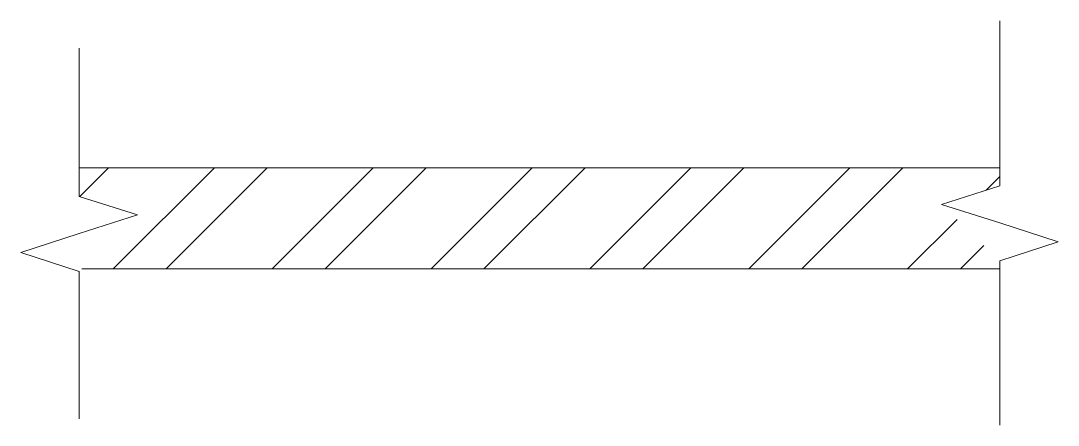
# Model space of a CAD drawing. Header units: millimetres. Extents: x -60946 to 138510, y -262288 to 24501.
# Drawn here: x 119985 to 121217, y -243448 to -242968 of the extents above; entities that cross this region are included whole.
import ezdxf

# ---------------------------------------------------------------- set-up
doc = ezdxf.new("R2010")
doc.units = ezdxf.units.MM
doc.layers.add('Аннотация', color=7, linetype='Continuous', lineweight=20)
doc.layers.add('Узлы', color=7, linetype='Continuous', lineweight=18)
doc.layers.add('Линии', color=7, linetype='Continuous', lineweight=9, true_color=0x00a600)

# ---------------------------------------------------------------- blocks, each defined once
blk = doc.blocks.new('ADSK_Обрыв_Линия1 - По умолчанию-2621347-УО Маркир 5 эт')
at = {"layer": 'Узлы', "lineweight": 20}
for p, q in [((10375.3, 7208.3), (10375.3, 7132.3)), ((10375.3, 7043.2), (10375.3, 6968.3))]:
    blk.add_line(p, q, dxfattribs=at)
blk = doc.blocks.new('ADSK_Обрыв_Линия1 - По умолчанию-2621349-УО Маркир 5 эт')
at = {"layer": 'Узлы', "lineweight": 20}
for p, q in [((9282.4, 7188.3), (9282.4, 7132.3)), ((9282.4, 7043.2), (9282.4, 6988.3))]:
    blk.add_line(p, q, dxfattribs=at)

msp = doc.modelspace()

# ---------------------------------------------------------------- hatches: boundary and pattern name
at = {"layer": 'Узлы', "lineweight": 9}
h = msp.add_hatch(dxfattribs=at)
h.set_pattern_fill('FP_43', color=256, style=0, pattern_type=2)
h.set_pattern_definition([(45, (120964.69, -250313.7), (-94.2927, 94.2927), []), (45, (121027.55, -250313.7), (-94.2927, 94.2927), [])])
h.paths.add_polyline_path([(120057.626, -243262.7135), (121147.5493, -243262.7135), (121147.5493, -243253.262), (121078.2673, -243186.215), (121147.5493, -243164.215), (121147.5493, -243142.7135), (120054.5693, -243142.7135), (120054.5693, -243176.6246), (120123.8514, -243198.6246), (120067.3926, -243253.262)])

# ---------------------------------------------------------------- linework, layer by layer
at = {"layer": 'Аннотация', "lineweight": 20}
for p, q in [((121147.5493, -243088.215), (121147.5493, -242968.215)), ((120054.5693, -243120.6246), (120054.5693, -243000.6246)), ((121147.5493, -243164.215), (121078.2673, -243186.215)), ((121147.5493, -243164.215), (121078.2673, -243186.215)), ((120054.5693, -243176.6246), (120123.8514, -243198.6246)), ((120054.5693, -243176.6246), (120123.8514, -243198.6246)), ((121147.5493, -243208.215), (121078.2673, -243186.215)), ((120054.5693, -243220.6246), (120123.8514, -243198.6246)), ((121216.8694, -243230.7385), (121147.5493, -243208.215)), ((121216.8694, -243230.7385), (121147.5493, -243208.215)), ((119985.2492, -243243.1481), (120054.5693, -243220.6246)), ((119985.2492, -243243.1481), (120054.5693, -243220.6246)), ((121147.5493, -243253.262), (121216.8694, -243230.7385)), ((121147.5493, -243253.262), (121216.8694, -243230.7385)), ((120054.5693, -243265.6716), (119985.2492, -243243.1481)), ((120054.5693, -243265.6716), (119985.2492, -243243.1481)), ((120054.5693, -243320.6246), (120054.5693, -243440.6246)), ((121147.5493, -243328.215), (121147.5493, -243448.215))]:
    msp.add_line(p, q, dxfattribs=at)
at = {"layer": 'Линии', "color": 7, "lineweight": 20}
for p, q in [((121147.5493, -243142.7135), (120054.5693, -243142.7135)), ((120057.626, -243262.7135), (121147.5493, -243262.7135))]:
    msp.add_line(p, q, dxfattribs=at)

# ---------------------------------------------------------------- block references
at = {"layer": 'Узлы', "lineweight": 20}
for name, p in [('ADSK_Обрыв_Линия1 - По умолчанию-2621347-УО Маркир 5 эт', (110772.214, -250296.4886)), ('ADSK_Обрыв_Линия1 - По умолчанию-2621349-УО Маркир 5 эт', (110772.214, -250308.8982))]:
    msp.add_blockref(name, p, dxfattribs=at)

doc.saveas('drawing.dxf')
